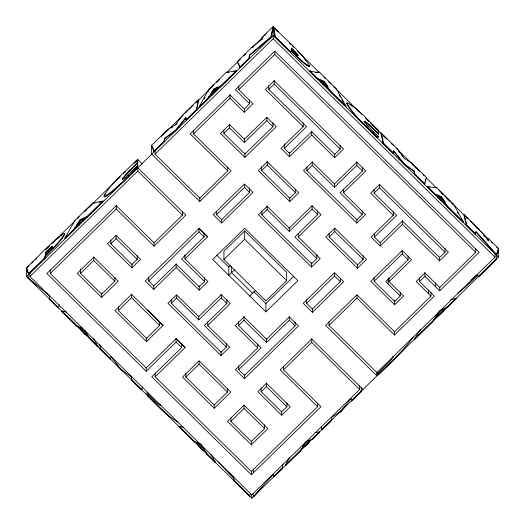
<?xml version="1.0" encoding="UTF-8"?>
<svg xmlns="http://www.w3.org/2000/svg" width="525" height="525" viewBox="0 0 525 525"><rect width="100%" height="100%" fill="white"/><g stroke="black" fill="none" stroke-linecap="round" stroke-linejoin="round"><path stroke-width="0.79" d="M498.028 250.399L498.415 248.837L498.383 257.132L251.777 498.199L26.558 276.491L26.585 268.196L27.129 270.552M359.638 385.724L359.625 389.491L251.783 494.904L29.912 276.498L29.925 272.731M317.645 402.944L317.632 406.717L251.363 471.496L155.19 376.825L185.069 347.616L176.151 338.697L146.199 367.973L50.256 273.525L50.269 269.758M114.87 277.436L114.857 281.21L101.627 294.138L80.548 273.387L80.561 269.62M80.548 273.387L93.758 260.485L93.772 256.712M101.62 297.432L118.21 281.216L93.758 257.197L77.195 273.387L101.62 297.432L101.64 292.904M137.215 255.59L137.202 259.363L131.926 264.521L110.847 243.777L110.86 240.004M110.847 243.777L116.123 238.619L116.137 235.6M50.256 273.525L116.274 208.989L116.287 205.216M159.646 321.733L159.633 325.507L146.521 338.33L118.361 310.61L118.374 306.836M118.361 310.61L131.591 297.682L131.604 293.908M131.919 267.816L140.556 259.37L116.13 235.325L107.487 243.771L131.919 267.816L131.933 264.042M29.912 276.498L137.753 171.084L137.76 168.066M142.419 164.056L137.786 159.495L137.753 167.79L185.83 215.112L154.055 246.173L116.274 208.989M182.483 211.339L182.47 215.112L154.061 242.885L116.281 205.695L46.896 273.518L146.193 371.267L146.206 367.493M146.514 341.617L163.104 325.402L131.598 294.387L115.008 310.603L146.514 341.617L146.528 337.851M204.619 277.771L204.606 281.544L199.198 286.834L176.17 264.173L153.792 286.046L148.66 280.993L148.673 277.22M185.666 117.626L186.001 117.961L175.757 130.646L164.712 138.79L164.417 141.54L153.969 151.751L153.635 151.417L164.076 141.212L164.377 138.462L175.422 130.318L185.666 117.626L186.283 120.159L196.783 109.896L198.614 100.032L198.279 99.704L183.081 114.562L175.442 124.707L168.026 129.275L151.403 145.523L151.705 154.153L199.782 201.475L231.092 170.868L193.541 133.901L193.554 130.128M176.177 263.688L176.164 267.461L199.192 290.128L207.966 281.551L184.938 258.884L207.697 236.644L199.211 228.29L145.3 280.987L153.786 289.341L153.799 285.567M154.055 246.173L154.068 242.406M227.752 167.088L227.738 170.861L199.789 198.181L155.065 154.16L155.078 150.386M155.19 376.825L155.203 373.052M226.327 343.317L226.314 347.084L221.038 352.249L171.301 303.286L171.314 299.512M146.193 371.267L176.078 342.057L176.092 338.284M171.301 303.286L176.584 298.128L176.59 295.109M283.553 366.089L283.539 369.863L320.985 406.724L251.357 474.79L151.83 376.819L181.716 347.609L181.729 343.836M184.938 258.884L184.951 255.111M227.476 388.283L227.463 392.057L214.233 404.985L185.863 377.055L185.876 373.288M148.66 280.993L198.968 231.82L198.975 228.802M176.584 298.128L198.719 319.922L198.732 316.148M199.192 290.128L199.205 285.6M185.863 377.055L199.093 364.127L199.1 361.108M199.782 201.475L199.795 197.702M204.606 281.544L181.584 258.877L204.1 236.873L204.113 233.1M207.716 325.48L230.232 303.47L221.242 294.617L198.726 316.627L176.584 294.833L167.947 303.279L221.032 355.537L229.674 347.091L207.716 325.48L207.729 321.707M214.226 408.279L230.816 392.063L199.093 360.833L182.503 377.055L214.226 408.279L214.239 404.506M249.618 187.858L249.605 192.386L221.655 219.713L216.523 214.659L216.53 211.641M221.032 355.537L221.045 351.763M198.719 319.922L221.235 297.911L221.248 294.138M221.648 223L252.965 192.393L244.479 184.039L213.163 214.653L221.648 223L221.662 219.233M272.954 122.896L272.941 126.669L244.919 154.068L223.84 133.317L223.853 130.305M223.906 259.534L223.939 251.239L244.676 230.967L286.683 272.317L286.65 280.613L265.912 300.884L223.906 259.534L244.643 239.262L244.676 230.967M226.314 347.084L204.356 325.474L226.872 303.463L226.885 299.69M230.514 265.407L228.834 267.054L228.802 275.349L234.412 269.87M223.84 133.317L229.464 127.824L229.471 124.806M193.541 133.901L230.022 98.241L230.035 94.467M264.6 424.83L264.587 428.603L251.357 441.532L230.862 421.358L230.875 417.585M231.63 266.575L231.604 272.613L252.61 293.285M230.022 98.241L244.263 112.258L252.991 103.727L238.75 89.709L238.763 85.936M295.089 322.186L295.076 325.959L244.532 375.368L238.737 369.672L261.122 347.793L238.54 325.566L238.553 321.792M238.737 369.672L238.75 365.899M244.263 112.258L244.276 108.485M229.464 127.824L244.407 142.544L244.427 138.016M238.54 325.566L243.954 320.276L243.968 316.503M216.523 214.659L244.473 187.333L244.486 184.314M230.862 421.358L244.092 408.424L244.099 405.405M244.912 157.362L276.301 126.676L266.825 117.344L244.414 139.25L229.464 124.53L220.48 133.317L244.912 157.362L244.926 152.834M257.775 344.013L257.762 347.786L235.384 369.666L244.525 378.663L244.538 374.889M227.738 170.861L190.181 133.895L230.029 94.946L244.269 108.964L249.631 103.72L249.644 99.953M251.357 444.826L267.947 428.61L244.099 405.136L227.509 421.352L251.357 444.826L251.37 441.053M251.357 474.79L251.37 471.017M251.777 498.199L251.79 494.425M253.536 472.664L253.549 468.891M295.444 188.987L295.431 192.76L289.807 198.26L261.653 170.54L261.667 166.766M286.945 402.983L286.932 406.757L281.656 411.915L261.161 391.742L261.174 387.968M316.864 254.809L316.851 258.582L311.561 263.753L261.824 214.797L261.837 211.024M265.893 311.863L297.839 280.632L244.663 228.29L212.717 259.514L265.893 311.863L265.926 303.562L293.993 276.124M244.407 142.544L266.818 120.638L266.825 117.62M261.161 391.742L266.438 386.584L266.451 382.81M243.954 320.276L266.529 342.503L266.543 338.73M261.824 214.797L267.12 209.626L267.133 205.852M261.653 170.54L267.271 165.047L267.284 161.273M340.174 145.261L340.161 149.034L334.714 154.357L311.692 131.696L289.452 153.438L284.314 148.385L306.561 126.643L268.748 89.421L268.761 85.647M155.065 154.16L273.158 38.725L273.171 35.707M26.558 276.491L273.164 35.431L273.19 27.129L271.307 37.157L249.703 55.374L249.408 58.459L240.063 67.587L237.208 61.648L251.77 47.414L262.553 38.725L262.093 37.321L272.856 26.801L274.942 28.855M268.748 89.421L274.194 84.098L274.207 80.325M238.75 89.709L274.798 54.469L274.805 51.45M281.649 415.209L290.292 406.763L266.444 383.289L257.801 391.735L281.649 415.209L281.662 411.436M284.314 148.385L284.333 143.857M303.214 122.863L303.201 126.637L280.96 148.378L289.446 156.732L289.459 152.204M267.12 209.626L289.255 231.42L289.268 227.647M266.529 342.503L289.288 320.257L289.301 316.483M289.8 201.548L298.784 192.767L267.277 161.752L258.293 170.533L289.8 201.548L289.813 197.781M298.252 236.978L321.051 214.686L312.06 205.839L289.262 228.126L267.12 206.332L258.471 214.791L311.555 267.048L320.211 258.589L298.252 236.978L298.266 233.205M362.224 210.768L362.211 214.541L356.849 219.785L306.889 170.605L306.902 166.832M340.358 277.935L340.344 281.708L312.395 309.035L306.6 303.332L306.613 299.558M289.446 156.732L311.686 134.984L311.699 131.217M311.555 267.048L311.574 262.52M289.255 231.42L312.06 209.134L312.073 205.36M306.889 170.605L312.25 165.362L312.263 161.588M283.539 369.863L311.706 342.326L311.719 338.553M312.388 312.322L343.698 281.715L334.556 272.718L303.247 303.325L312.388 312.322L312.401 308.549M316.851 258.582L294.892 236.972L317.697 214.679L317.71 210.912M363.156 255.649L363.142 259.422L357.525 264.915L329.155 236.985L329.168 233.218M495.042 253.358L495.029 257.132L376.937 372.566L329.024 325.402L329.037 321.628M312.25 165.362L334.464 187.228L334.478 183.455M311.686 134.984L334.714 157.651L334.727 153.877M306.6 303.332L334.556 276.006L334.563 272.993M329.155 236.985L334.773 231.492L334.786 228.473M343.462 192.787L365.787 170.96L356.797 162.107L334.471 183.934L312.257 162.067L303.529 170.599L356.842 223.079L365.571 214.548L343.462 192.787L343.475 189.013M334.464 187.228L356.79 165.401L356.803 161.628M356.842 223.079L356.856 219.306M329.024 325.402L356.974 298.082L356.987 295.063M357.518 268.209L366.502 259.429L334.779 228.198L325.795 236.978L357.518 268.209L357.532 264.436M362.211 214.541L340.102 192.78L362.434 170.953L362.447 167.18M445.016 248.463L445.003 252.236L439.556 257.558L402.432 221.012L380.185 242.76L374.397 237.057L396.644 215.316L374.062 193.088L374.076 189.315M400.286 292.195L400.273 295.969L394.649 301.462L374.154 281.288L374.167 277.515M374.397 237.057L374.41 233.284M376.943 372.087L376.93 375.861L325.664 325.395L356.98 294.787L394.524 331.741L431.005 296.08L431.018 292.307M374.062 193.088L379.509 187.76L379.516 184.748M393.297 211.536L393.284 215.309L371.037 237.051L380.179 246.054L380.192 242.281M388.133 284.018L388.146 278.736M389.077 281.656L411.488 259.75L402.183 250.596L370.794 281.282L394.642 304.756L403.627 295.975L389.077 281.656L389.091 277.882M356.974 298.082L394.518 335.035L394.531 331.262M394.642 304.756L394.662 300.228M374.154 281.288L402.183 253.89L402.189 250.871M380.179 246.054L402.426 224.306L402.439 220.533M400.273 295.969L385.724 281.649L408.128 259.744L408.142 255.97M394.518 335.035L434.359 296.087L419.547 281.505L419.56 277.732M419.547 281.505L424.909 276.262L424.922 272.488M428.426 293.547L428.439 289.774M435.474 286.663L435.488 282.89M402.426 224.306L439.55 260.853L439.563 257.079M424.909 276.262L439.72 290.843L439.733 287.07M431.005 296.08L416.194 281.498L424.915 272.967L439.727 287.549L475.775 252.315L475.788 248.542M239.728 67.259L249.073 58.124L249.368 55.046L270.972 36.822L272.856 26.801M331.793 419.206L331.656 420.577L322.042 429.982L321.707 429.647L331.321 420.249L331.597 417.506L340.961 411.023L351.087 398.468L351.684 401.008L361.246 391.657L360.911 391.328L361.515 387.345M488.335 239.912L488.001 238.744L488.342 238.416L488.782 240.673L478.347 228.585L464.264 214.718L463.923 215.047L466.371 225.396L475.401 234.288L475.624 232.45M475.401 234.288L476.031 231.505L496.926 254.92L496.118 259.127L478.282 276.557L478.616 276.892L496.453 259.455L496.118 259.127M185.948 119.831L196.448 109.568L198.279 99.704M99.914 347.655L100.111 349.178L110.27 359.172L110.893 356.692L120.789 369.062L131.486 376.989L131.762 379.673L141.862 389.616L141.527 389.944L131.427 380.002L131.289 378.663M424.837 183.855L425.44 180.462L426.602 177.647L411.902 163.17L404.512 158.537L397.333 148.838L381.255 133.009L380.92 133.337L383.079 143.41L393.186 153.352L393.809 150.892L404.493 164.017L414.409 171.15L414.678 173.854L424.837 183.855L424.502 184.183L414.343 174.182L414.067 171.478L404.152 164.345L393.474 151.22L393.809 150.892M52.349 246.494L50.978 247.229L45.531 252.368L45.229 254.461L52.349 246.494L52.684 246.822L51.312 247.557L45.865 252.696L45.668 254.093M424.502 184.183L424.738 182.825M28.297 273.912L44.625 257.952L44.986 256.029C51.68 248.784 59.935 242.366 64.647 233.599L64.188 233.271C49.987 242.885 38.752 256.377 26.25 268.026L28.632 274.247L44.96 258.28L45.327 256.364C52.014 249.113 60.27 242.694 64.982 233.933L64.522 233.605M291.5 49.672L291.782 48.142L298.233 55.289L296.546 54.37L291.5 49.672L291.158 50L291.447 48.471L297.898 55.617M496.88 253.772L497.162 252.289M282.706 467.283L282.417 468.713L273.866 477.074L273.532 476.746L282.082 468.385L282.936 464.093M141.862 389.616L142.478 387.023M497.982 252.282L498.75 249.172L496.663 247.111M233.796 479.725L234.019 480.992L249.48 496.217L250.438 493.605M290.588 52.362L290.929 51.122C296.861 56.378 302.118 62.941 309.225 66.596L309.566 66.268C302.452 62.613 297.196 56.05 291.27 50.794L290.588 52.362L275.126 37.144L273.19 27.287L273.525 26.959C285.692 39.742 300.353 50.938 309.881 65.888L309.225 66.596M136.5 160.263L137.438 162.566L127.148 172.784L122.2 179.202L122.857 179.202L126.276 176.577L137.366 165.736L137.701 166.071L135.89 169.398L122.857 182.293L111.326 192.537L105.906 196.462L104.554 196.967L103.766 196.166C111.904 182.162 125.357 171.852 136.5 160.263L137.537 162.317M122.535 179.53L125.888 174.858L137.773 162.894L137.438 162.566M27.963 275.08L28.357 277.981L49.271 295.726L49.54 298.738L49.206 299.066L58.242 307.958L59.627 304.703M425.106 180.79L426.602 177.647M497.306 251.554L498.75 248.666L488.342 238.416M498.75 248.666L496.591 255.248L475.696 231.833M104.219 196.632L110.992 192.209L122.522 181.958L135.555 169.07L137.366 165.736M208.72 89.493L198.975 107.1L199.31 107.428L207.723 99.205L209.291 96.653L212.363 94.822L219.502 86.993L220.572 86.645L236.44 71.131L236.106 70.803L226.157 72.45L208.72 89.493L209.055 89.828M207.966 91.921L208.694 90.523M74.858 220.513L64.897 238.133L65.238 238.468L73.828 230.062L75.436 227.502L78.573 225.579L85.864 217.613L86.96 217.232L103.169 201.383L102.834 201.049L92.669 203.096L74.858 220.513L75.193 220.841M311.699 439.438L312.034 439.766L319.732 432.239L319.397 431.904L311.699 439.438L310.268 439.819L308.963 441.623L309.297 441.952C307.171 445.856 302.275 447.307 300.267 451.264L285.738 465.465L285.403 465.137L289.708 457.347M285.738 465.465L286.519 464.054M199.31 107.428L200.957 104.593M204.245 98.93L205.072 97.512M65.238 238.468L66.019 237.143M285.403 465.137L299.933 450.936C301.941 446.972 306.836 445.528 308.963 441.623M450.457 299.965L456.14 298.207L456.474 298.535L447.09 307.709L445.344 308.405C442.267 313.884 436.157 316.601 432.751 321.727L415.045 339.038L414.711 338.71L420.492 329.116M415.045 339.038L416.286 336.984M104.495 195.267L105.276 194.001M198.975 107.1L207.388 98.877L208.957 96.324L212.028 94.493L219.168 86.658L220.238 86.31L236.106 70.803M64.897 238.133L73.493 229.733L75.101 227.174L78.238 225.245L85.529 217.284L86.625 216.897L102.834 201.049M210.906 94.159L214.115 89.368L217.56 87.557M414.711 338.71L432.416 321.398C435.822 316.273 441.932 313.556 445.01 308.077L446.755 307.381L456.14 298.207M413.221 337.037C403.548 350.713 390.954 362.04 378.971 373.642L377.002 373.977L377.337 374.312M77.083 224.989L80.364 220.172L83.882 218.256M213.78 89.04L209.829 94.992L217.809 86.966L213.78 89.04L214.115 89.368M80.03 219.844L75.987 225.829L84.138 217.639L80.03 219.844L80.364 220.172M439.222 311.332L435.14 317.015L444.038 308.543L439.648 310.761M176.236 124.445L177.148 123.25M346.959 102.998L346.585 103.478C353.902 116.629 366.207 126.466 376.681 137.11L378.735 136.907L368.235 126.564L365 122.653L364.573 121.157L369.055 124.412L378.801 133.849L378.466 134.177L367.211 123.441L364.836 121.695L364.035 121.721L364.376 121.393M338.618 413.201L341.296 411.351L345.352 406.33M50.899 249.303L52.237 247.682L51.903 247.354M262.297 487.193L253.818 496.781L253.483 496.447L273.276 474.206L273.532 476.746M405.051 348.055L388.598 365.118L379.306 373.971L378.433 374.03M136.073 167.77L137.163 166.635M27.727 267.218L28.862 266.077M133.278 170.625L134.42 169.477M35.648 259.363L36.77 258.261M28.343 266.477L26.25 268.524L26.972 271.668M31.854 263.045L33.607 261.332M45.314 249.887L48.825 246.455M51.752 243.593L74.576 221.281M77.503 218.42L79.262 216.707M84.525 211.555L89.795 206.404M90.963 205.262L120.225 176.656M123.152 173.795L125.495 171.511M134.275 162.927L135.443 161.785M136.618 160.637L137.786 159.495M161.483 136.329L168.361 129.609L168.026 129.275M169.253 128.73L182.687 115.605M185.023 113.321L187.937 110.467M188.672 109.745L193.193 105.328M195.687 102.887L196.862 101.745M197.282 101.332L208.963 89.919M209.639 89.257L214.213 84.781M216.608 82.438L219.47 79.642M240.457 59.135L226.478 72.791L226.157 72.45M243.994 55.67L245.693 54.009M252.171 47.677L263.563 36.54M264.436 35.693L266.182 33.981M84.387 211.857L86.107 210.171M88.981 207.362L91.855 204.553M28.357 277.981L28.015 278.316L36.73 285.652M275.126 37.144L275.461 36.809L273.525 26.959M292.714 49.698L293.048 49.37M294.446 52.493L294.105 52.822L292.93 51.693M294.984 51.988L295.319 51.66M296.605 53.734L296.94 53.406M296.212 54.698L296.546 54.37M297.577 54.941L297.911 54.613M298.522 58.367L298.856 58.039M301.691 61.215L302.026 60.887M304.447 63.545L304.782 63.217M306.679 65.257L307.013 64.929M308.267 66.275L308.608 65.947M66.688 312.047L62.088 311.082L61.747 311.41L77.096 326.524L78.14 326.858L85.037 334.491L88.351 335.947L89.867 338.435L98.004 346.441L97.67 346.769L88.771 337.516M309.783 71.256L310.118 70.927L315.689 72.194L319.548 72.26L336.413 88.863L346.041 106.286L345.706 106.614L330.356 91.501C327.495 86.927 321.976 84.689 319.443 79.761L317.92 79.268L309.783 71.256L311.377 71.617M319.548 72.26L315.354 72.522M317.92 79.268L318.255 78.94L319.777 79.433C322.317 84.354 327.83 86.599 330.691 91.173L346.041 106.286M319.443 79.761L319.777 79.433M320.814 81.638L321.149 81.309M324.102 83.81L320.283 80.115L324.109 81.828L324.443 81.5L328.335 87.163L320.618 79.787L324.443 81.5M322.409 83.836L322.75 83.508M77.096 326.524L77.438 326.196L78.474 326.53L85.378 334.162L86.979 335.114M329.319 89.795L329.654 89.467M330.356 91.501L330.691 91.173M85.037 334.491L85.378 334.162M89.532 338.763L89.867 338.435M153.786 289.341L176.164 267.461M100.111 349.178L100.446 348.843L99.868 344.295M364.238 121.485L364.573 121.157M364.836 121.695L365.17 121.367M364.665 122.988L365 122.653M365.827 122.345L366.161 122.017M367.211 123.441L367.553 123.112M366.542 125.357L366.883 125.029M334.714 157.651L343.521 149.041L274.201 80.804L265.394 89.414L303.201 126.637M368.721 124.74L369.055 124.412M367.9 126.893L368.235 126.564M115.999 363.825L120.455 369.39L120.789 369.062M370.44 126.295L370.775 125.967M373.124 132.293L373.459 131.965M378.735 136.907L377.022 136.782C366.548 126.138 354.237 116.301 346.92 103.149L347.294 102.67C359.172 109.312 367.979 120.553 377.915 129.727L377.58 130.056L372.737 125.193M376.681 137.11L377.022 136.782M131.427 380.002L131.762 379.673M383.079 143.41L383.414 143.082L382.673 138.344L381.255 133.009M396.998 149.166L397.333 148.838M249.808 296.028L255.412 290.548M170.638 417.802L160.263 408.548L147.925 396.244L148.26 395.916L146.554 392.667L157.06 403.003L160.296 405.471L160.926 405.438L160.138 403.856M404.171 158.865L404.512 158.537M404.152 164.345L404.493 164.017M411.561 163.498L411.902 163.17M414.067 171.478L414.409 171.15M414.343 174.182L414.678 173.854M183.848 427.376L179.242 426.412L178.907 426.74L194.257 441.853L195.293 442.188M426.943 186.585L427.278 186.257L432.849 187.523L436.708 187.589L453.574 204.192L463.194 221.616L462.86 221.944L447.51 206.83C444.655 202.256 439.136 200.012 436.597 195.09L435.081 194.598L426.943 186.585L429.332 187.13M436.367 187.917L436.708 187.589M244.525 378.663L298.436 325.959L289.295 316.962L266.536 339.209L243.954 316.982L235.18 325.559L257.762 347.786M435.081 194.598L435.415 194.263L436.931 194.762C439.471 199.684 444.99 201.928 447.845 206.502L463.194 221.616M436.597 195.09L436.931 194.762M437.968 196.967L438.309 196.639M438.04 195.681L441.262 197.157L441.604 196.829L445.495 202.493L437.778 195.116L441.604 196.829M439.569 199.165L439.904 198.837M194.257 441.853L194.591 441.525L195.635 441.86L202.532 449.492L205.511 451.27L207.021 453.758L215.158 461.77L214.823 462.098L206.686 454.086L205.177 451.605L202.197 449.82L196.908 443.933M446.473 205.124L446.808 204.796M447.51 206.83L447.845 206.502M202.197 449.82L202.532 449.492M453.574 204.192L453.233 204.52L451.487 202.801M206.686 454.086L207.021 453.758M466.371 225.396L466.705 225.067L464.264 214.718M439.55 260.853L448.363 252.243L379.516 184.472L370.702 193.082L393.284 215.309M478.347 228.585L478.012 228.913L474.068 225.028M234.019 480.992L234.353 480.664L234.025 478.761L218.288 461.915M439.72 290.843L479.135 252.322L274.798 51.174L235.39 89.703L249.631 103.72M351.35 400.673L360.911 391.328M477.645 274.227L470.853 280.376M134.092 163.203L136.835 160.591M46.456 248.857L49.343 246.12M52.841 242.885L54.009 241.808M377.002 373.977L390.679 360.406L393.579 356.383L392.667 356.455M57.553 238.678L59.181 237.326M252.105 47.742L253.372 46.718M60.808 235.974L61.97 235.128M457.918 292.937L465.491 286.965L477.901 275.336L478.282 276.557M171.34 127.929L172.607 127.109M98.936 202.42L103.169 201.383M234.071 71.636L236.44 71.131M314.902 432.626L319.397 431.904M94.513 203.208L92.669 203.096M227.227 72.699L228.703 72.542M177.955 422.061C166.425 415.636 157.736 404.959 148.26 395.916M82.596 328.217L79.8 326.826L87.511 334.642L84.512 330.028M120.455 369.39L123.598 371.726M349.913 104.468L352.492 106.418M273.19 27.287L278.047 31.959M366.949 119.523L369.278 121.787M93.758 260.485L114.857 281.21M276.695 30.575L277.856 31.723M292.445 46.082L293.613 47.23M297.695 51.253L319.285 72.502M323.951 77.096L325.119 78.251M328.624 81.697L330.953 83.993M333.874 86.861L361.883 114.43M365.38 117.882L368.301 120.75M370.63 123.047L374.719 127.07M375.887 128.218L386.971 139.132M391.637 143.725L393.389 145.451M396.887 148.897L411.475 163.255M412.643 164.404L419.646 171.294M423.143 174.74L424.312 175.888M426.064 177.614L436.564 187.95M438.9 190.247L442.982 194.27M444.15 195.418L467.493 218.393M470.407 221.268L473.911 224.713M475.657 226.433L479.745 230.455M480.913 231.604L488.493 239.072M491.413 241.946L492.581 243.095M383.788 136.165L385.514 137.858M412.132 164.056L416.653 168.512M441.02 192.498L443.349 194.788M446.257 197.649L449.748 201.088M466.745 217.823L467.873 218.932M275.461 36.809L290.929 52.034M310.118 70.927L318.255 78.94M383.414 143.082L393.52 153.024M427.278 186.257L435.415 194.263M466.705 225.067L475.742 233.96M273.164 35.431L498.383 257.132M273.158 38.725L495.029 257.132M270.972 36.822L271.307 37.157M262.093 37.321L262.776 38.161M262.553 38.725L262.887 39.053M274.798 54.469L475.775 252.315M249.368 55.046L249.703 55.374M249.073 58.124L249.408 58.459M274.194 84.098L340.161 149.034M356.79 165.401L362.434 170.953M379.509 187.76L445.003 252.236M237.208 61.648L239.006 64.595M266.818 120.638L272.941 126.669M402.183 253.89L408.128 259.744M446.755 307.381L447.09 307.709M220.238 86.31L220.572 86.645M219.168 86.658L219.502 86.993M443.422 310.157L443.756 310.485M441.577 312.598L441.912 312.926M212.028 94.493L212.363 94.822M210.374 95.471L210.709 95.799M208.957 96.324L209.291 96.653M207.388 98.877L207.723 99.205M432.416 321.398L432.751 321.727M267.271 165.047L295.431 192.76M312.06 209.134L317.697 214.679M334.773 231.492L363.142 259.422M196.448 109.568L196.783 109.896M183.081 114.562L183.415 114.89M244.473 187.333L249.605 192.386M334.556 276.006L340.344 281.708M175.442 124.707L175.777 125.042M175.422 130.318L175.757 130.646M164.377 138.462L164.712 138.79M164.076 141.212L164.417 141.54M244.643 239.262L286.65 280.613M378.971 373.642L379.306 373.971M362.978 389.498L311.712 339.032L280.186 369.856L317.632 406.717M198.968 228.526L207.454 236.88M137.753 171.084L182.47 215.112M289.288 320.257L295.076 325.959M311.706 342.326L359.625 389.491M135.555 169.07L135.89 169.398M134.656 168.577L134.991 168.906M198.968 231.82L204.1 236.873M131.795 171.439L132.129 171.767M216.766 255.176L228.834 267.054M253.857 291.683L265.926 303.562M128.96 170.874L129.294 171.202M127.148 172.784L127.483 173.112M127.91 175.12L128.244 175.448M125.554 174.53L125.888 174.858M124.084 176.229L124.425 176.558M124.845 177.772L125.18 178.106M123.04 177.575L123.375 177.903M122.41 178.566L122.745 178.894M340.961 411.023L341.296 411.351M221.235 297.911L226.872 303.463M331.321 420.249L331.656 420.577M116.123 238.619L137.202 259.363M266.438 386.584L286.932 406.757M86.625 216.897L86.96 217.232M85.529 217.284L85.864 217.613M307.447 443.743L307.781 444.071M78.238 225.245L78.573 225.579M76.552 226.275L76.886 226.603M75.101 227.174L75.436 227.502M299.933 450.936L300.267 451.264M73.493 229.733L73.828 230.062M176.078 338.763L185.069 347.616M131.591 297.682L159.633 325.507M199.093 364.127L227.463 392.057M244.092 408.424L264.587 428.603M176.078 342.057L181.716 347.609M64.312 234.623L64.647 234.957M63.302 236.237L63.637 236.565M61.615 238.429L61.95 238.757M59.259 241.205L59.601 241.533M56.352 244.433L56.687 244.762M282.082 468.385L282.417 468.713M52.008 246.474L52.343 246.802M53.005 247.977L53.34 248.305M50.978 247.229L51.312 247.557M49.265 248.752L49.599 249.08M48.346 251.337L48.681 251.665M46.869 251.048L47.204 251.377M45.531 252.368L45.865 252.696M44.986 256.029L45.327 256.364M44.625 257.952L44.96 258.28M26.25 268.026L27.484 270.519M49.54 298.738L58.577 307.63M62.088 311.082L77.438 326.196M100.446 348.843L110.604 358.844M179.242 426.412L194.591 441.525M234.353 480.664L249.815 495.882M289.275 42.997L290.909 44.618M147.348 309.894L162.98 325.526M233.802 477.199L228.756 471.955M304.054 58.511L305.596 60.27M483.748 235.561L484.792 236.775M486.878 239.19L488.447 241.001M401.789 155.735L402.747 156.988M441.262 197.157L444.741 202.184M398.646 151.482L399.473 152.644M324.109 81.828L327.16 86.218M210.807 454.171L215.158 461.77M93.253 338.152L98.004 346.441M96.876 345.391L97.67 346.769M151.738 145.858L153.51 149.756M151.403 145.523L152.867 148.102L153.635 151.417M457.518 212.513L458.279 213.865M462.098 220.598L462.86 221.944M341.887 99.881L343.028 101.903M344.558 104.593L345.706 106.614M339.288 95.189L340.358 97.191M147.42 395.227L147.925 396.244M239.269 65.343L240.063 67.587M27.786 271.241L28.632 274.247M377.915 129.727L378.801 133.849M378.171 132.805L378.466 134.177M252.958 493.375L253.483 496.447M321.274 426.832L321.707 429.647M186.001 117.961L186.283 120.159M303.765 444.563L302.17 447.024L309.468 440.114L305.865 441.551L303.765 444.563M198.64 442.923L196.954 442.155L204.671 449.971L200.858 444.17L198.64 442.923"/></g></svg>
